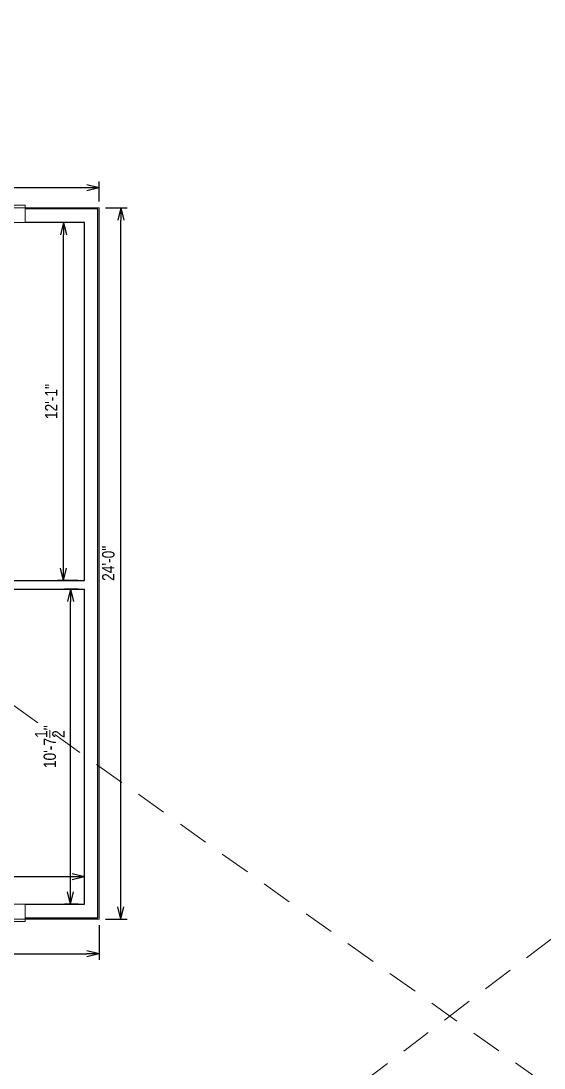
# Model space of a CAD drawing. Header units: inches. Extents: x -4443104 to -4439086, y 793046 to 798506.
# Drawn here: x -4440497 to -4440285.2, y 797658 to 798082 of the extents above; entities that cross this region are included whole.
import ezdxf

# ---------------------------------------------------------------- set-up
doc = ezdxf.new("R2010")
doc.units = ezdxf.units.IN
doc.header["$MEASUREMENT"] = 0
doc.linetypes.add('DGN Style 2', pattern=[20.825219, 12.495132, -8.330088])
doc.layers.get('Defpoints').update_dxf_attribs({"lineweight": 0})
for name, color, linetype, lineweight in [('(4)FND_DIM', 4, 'Continuous', 0), ('Level 3', 7, 'Continuous', 0), ('Level 35', 7, 'Continuous', 0)]:
    doc.layers.add(name, color=color, linetype=linetype, lineweight=lineweight)
doc.styles.add('Style-Arial', font='arial.ttf')
doc.styles.add('Style-STANDARD', font='STANDARD.shx')
doc.dimstyles.get("Standard").update_dxf_attribs({"dimtxt": 5, "dimasz": 4, "dimexe": 4, "dimexo": 4, "dimgap": 2.5, "dimtad": 1, "dimdec": 4, "dimzin": 11, "dimdsep": 46, "dimlunit": 4, "dimtxsty": 'Style-STANDARD', "dimblk": 'tick_1.0', "dimcen": 0.09, "dimazin": 3, "dimtfac": 1, "dimtdec": 4, "dimtofl": 0, "dimtmove": 1, "dimatfit": 1, "dimldrblk": 'tick_1.0', "dimfxl": 1, "dimfrac": 2, "dimtolj": 1, "dimtzin": 11, "dimarcsym": 0})

# ---------------------------------------------------------------- blocks, each defined once
blk = doc.blocks.new('TerminatorOpen_0.5-1')
at = {"color": 0, "linetype": 'ByBlock', "lineweight": -2}
for q in [(-1, 0.25), (-1, 0), (-1, -0.25)]:
    blk.add_line((0, 0), q, dxfattribs=at)
blk = doc.blocks.new('*D32')
at = {"layer": 'Defpoints', "color": 0, "linetype": 'Continuous', "lineweight": 13, "transparency": 16777216}
for p in [(-4440873.29, 797718.38), (-4440465.29, 797718.38), (-4440465.29, 797704.29)]:
    blk.add_point(p, dxfattribs=at)
at = {"layer": 'Level 3', "color": 0, "linetype": 'Continuous', "lineweight": -2, "transparency": 16777216}
for p, q in [((-4440873.29, 797715.88), (-4440873.29, 797701.79)), ((-4440465.29, 797715.88), (-4440465.29, 797701.79)), ((-4440868.29, 797704.29), (-4440470.29, 797704.29))]:
    blk.add_line(p, q, dxfattribs=at)
at = {"layer": 'Level 3', "color": 0, "linetype": 'Continuous', "lineweight": -2, "transparency": 16777216, "xscale": 5, "yscale": 5, "zscale": 5, "rotation": 180}
blk.add_blockref('TerminatorOpen_0.5-1', (-4440873.29, 797704.29), dxfattribs=at)
at = {"layer": 'Level 3', "color": 0, "linetype": 'Continuous', "lineweight": -2, "transparency": 16777216, "xscale": 5, "yscale": 5, "zscale": 5}
blk.add_blockref('TerminatorOpen_0.5-1', (-4440465.29, 797704.29), dxfattribs=at)
at = {"layer": 'Level 3', "color": 0, "linetype": 'Continuous', "lineweight": 13, "transparency": 16777216, "insert": (-4440669.29, 797709.35), "char_height": 5, "attachment_point": 5, "style": 'Style-Arial'}
blk.add_mtext('\\A1;\\H1x;\\W0.8;34\'-0"', dxfattribs=at)
blk = doc.blocks.new('tick_1.0')
at = {"layer": '(4)FND_DIM', "color": 4, "linetype": 'Continuous', "lineweight": 0}
blk.add_line((0.5, -0.5), (-0.5, 0.5), dxfattribs=at)
at = {"layer": 'Level 3', "color": 4, "linetype": 'Continuous', "lineweight": 0}
blk.add_line((0, 0), (-1, 0), dxfattribs=at)
blk = doc.blocks.new('*D34')
at = {"layer": 'Defpoints', "color": 0, "linetype": 'Continuous', "lineweight": 13, "transparency": 16777216}
for p in [(-4440465.29, 798006.38), (-4440456.52, 798006.38), (-4440465.29, 797718.38)]:
    blk.add_point(p, dxfattribs=at)
at = {"layer": 'Level 3', "color": 0, "linetype": 'Continuous', "lineweight": -2, "transparency": 16777216}
for p, q in [((-4440462.79, 798006.38), (-4440454.02, 798006.38)), ((-4440456.52, 797723.38), (-4440456.52, 798001.38)), ((-4440462.79, 797718.38), (-4440454.02, 797718.38))]:
    blk.add_line(p, q, dxfattribs=at)
at = {"layer": 'Level 3', "color": 0, "linetype": 'Continuous', "lineweight": -2, "transparency": 16777216, "xscale": 5, "yscale": 5, "zscale": 5}
for p, rotation in [((-4440456.52, 798006.38), 90), ((-4440456.52, 797718.38), 270)]:
    blk.add_blockref('TerminatorOpen_0.5-1', p, dxfattribs=dict(at, rotation=rotation))
at = {"layer": 'Level 3', "color": 0, "linetype": 'Continuous', "lineweight": 13, "transparency": 16777216, "insert": (-4440461.57, 797862.38), "char_height": 5, "attachment_point": 5, "rotation": 90, "style": 'Style-Arial'}
blk.add_mtext('\\A1;\\H1x;\\W0.8;24\'-0"', dxfattribs=at)
blk = doc.blocks.new('*D36')
at = {"layer": 'Defpoints', "color": 0, "linetype": 'Continuous', "lineweight": 13, "transparency": 16777216}
for p in [(-4440873.29, 798014.46), (-4440873.29, 798006.38), (-4440465.29, 798006.38)]:
    blk.add_point(p, dxfattribs=at)
at = {"layer": 'Level 3', "color": 0, "linetype": 'Continuous', "lineweight": -2, "transparency": 16777216}
for p, q in [((-4440873.29, 798008.88), (-4440873.29, 798016.96)), ((-4440465.29, 798008.88), (-4440465.29, 798016.96)), ((-4440470.29, 798014.46), (-4440868.29, 798014.46))]:
    blk.add_line(p, q, dxfattribs=at)
at = {"layer": 'Level 3', "color": 0, "linetype": 'Continuous', "lineweight": -2, "transparency": 16777216, "xscale": 5, "yscale": 5, "zscale": 5, "rotation": 180}
blk.add_blockref('TerminatorOpen_0.5-1', (-4440873.29, 798014.46), dxfattribs=at)
at = {"layer": 'Level 3', "color": 0, "linetype": 'Continuous', "lineweight": -2, "transparency": 16777216, "xscale": 5, "yscale": 5, "zscale": 5}
blk.add_blockref('TerminatorOpen_0.5-1', (-4440465.29, 798014.46), dxfattribs=at)
at = {"layer": 'Level 3', "color": 0, "linetype": 'Continuous', "lineweight": 13, "transparency": 16777216, "insert": (-4440669.29, 798019.51), "char_height": 5, "attachment_point": 5, "style": 'Style-Arial'}
blk.add_mtext('\\A1;\\H1x;\\W0.8;34\'-0"', dxfattribs=at)
blk = doc.blocks.new('*D40')
at = {"layer": 'Defpoints', "color": 0, "linetype": 'Continuous', "lineweight": 13, "transparency": 16777216}
for p in [(-4440476.9, 797851.88), (-4440471.29, 797851.88), (-4440471.29, 797724.38)]:
    blk.add_point(p, dxfattribs=at)
at = {"layer": 'Level 3', "color": 0, "linetype": 'Continuous', "lineweight": -2, "transparency": 16777216}
for p, q in [((-4440473.79, 797851.88), (-4440479.4, 797851.88)), ((-4440476.9, 797729.38), (-4440476.9, 797846.88)), ((-4440473.79, 797724.38), (-4440479.4, 797724.38))]:
    blk.add_line(p, q, dxfattribs=at)
at = {"layer": 'Level 3', "color": 0, "linetype": 'Continuous', "lineweight": -2, "transparency": 16777216, "xscale": 5, "yscale": 5, "zscale": 5}
for p, rotation in [((-4440476.9, 797851.88), 90), ((-4440476.9, 797724.38), 270)]:
    blk.add_blockref('TerminatorOpen_0.5-1', p, dxfattribs=dict(at, rotation=rotation))
at = {"layer": 'Level 3', "color": 0, "linetype": 'Continuous', "lineweight": 13, "transparency": 16777216, "insert": (-4440485.3, 797788.13), "char_height": 5, "attachment_point": 5, "rotation": 90, "style": 'Style-Arial'}
blk.add_mtext('\\A1;\\H1x;\\W0.8;10\'-7{\\H1.000000x;\\S1/2;}"', dxfattribs=at)
blk = doc.blocks.new('*D42')
at = {"layer": 'Defpoints', "color": 0, "linetype": 'Continuous', "lineweight": 13, "transparency": 16777216}
for p in [(-4440479.72, 798000.38), (-4440471.29, 798000.38), (-4440471.29, 797855.38)]:
    blk.add_point(p, dxfattribs=at)
at = {"layer": 'Level 3', "color": 0, "linetype": 'Continuous', "lineweight": -2, "transparency": 16777216}
for p, q in [((-4440473.79, 798000.38), (-4440482.22, 798000.38)), ((-4440479.72, 797860.38), (-4440479.72, 797995.38)), ((-4440473.79, 797855.38), (-4440482.22, 797855.38))]:
    blk.add_line(p, q, dxfattribs=at)
at = {"layer": 'Level 3', "color": 0, "linetype": 'Continuous', "lineweight": -2, "transparency": 16777216, "xscale": 5, "yscale": 5, "zscale": 5}
for p, rotation in [((-4440479.72, 798000.38), 90), ((-4440479.72, 797855.38), 270)]:
    blk.add_blockref('TerminatorOpen_0.5-1', p, dxfattribs=dict(at, rotation=rotation))
at = {"layer": 'Level 3', "color": 0, "linetype": 'Continuous', "lineweight": 13, "transparency": 16777216, "insert": (-4440484.73, 797927.88), "char_height": 5, "attachment_point": 5, "rotation": 90, "style": 'Style-Arial'}
blk.add_mtext('\\A1;\\H1x;\\W0.8;12\'-1"', dxfattribs=at)
blk = doc.blocks.new('*D44')
at = {"layer": 'Defpoints', "color": 0, "linetype": 'Continuous', "lineweight": 13, "transparency": 16777216}
for p in [(-4440594.29, 797735.44), (-4440594.29, 797724.38), (-4440471.29, 797724.38)]:
    blk.add_point(p, dxfattribs=at)
at = {"layer": 'Level 3', "color": 0, "linetype": 'Continuous', "lineweight": -2, "transparency": 16777216}
for p, q in [((-4440594.29, 797726.88), (-4440594.29, 797737.94)), ((-4440471.29, 797726.88), (-4440471.29, 797737.94)), ((-4440476.29, 797735.44), (-4440589.29, 797735.44))]:
    blk.add_line(p, q, dxfattribs=at)
at = {"layer": 'Level 3', "color": 0, "linetype": 'Continuous', "lineweight": -2, "transparency": 16777216, "xscale": 5, "yscale": 5, "zscale": 5, "rotation": 180}
blk.add_blockref('TerminatorOpen_0.5-1', (-4440594.29, 797735.44), dxfattribs=at)
at = {"layer": 'Level 3', "color": 0, "linetype": 'Continuous', "lineweight": -2, "transparency": 16777216, "xscale": 5, "yscale": 5, "zscale": 5}
blk.add_blockref('TerminatorOpen_0.5-1', (-4440471.29, 797735.44), dxfattribs=at)
at = {"layer": 'Level 3', "color": 0, "linetype": 'Continuous', "lineweight": 13, "transparency": 16777216, "insert": (-4440532.79, 797740.5), "char_height": 5, "attachment_point": 5, "style": 'Style-Arial'}
blk.add_mtext('\\A1;\\H1x;\\W0.8;10\'-3"', dxfattribs=at)

msp = doc.modelspace()

# ---------------------------------------------------------------- linework, layer by layer
at = {"layer": 'Level 3', "color": 120, "linetype": 'DGN Style 2', "lineweight": 13}
for p, q in [((-4441484.0068, 798505.9651), (-4439086.4167, 796797.85)), ((-4439288.1557, 798467.1443), (-4441266.7495, 796960.8973))]:
    msp.add_line(p, q, dxfattribs=at)
at = {"layer": 'Level 3', "color": 5, "linetype": 'Continuous', "lineweight": 13}
for p, q in [((-4440495.2925, 798006.3824), (-4440567.2925, 798006.3824)), ((-4440495.2925, 797718.3824), (-4440567.2925, 797718.3824))]:
    msp.add_line(p, q, dxfattribs=at)
at = {"layer": 'Level 3', "color": 5, "linetype": 'Continuous', "lineweight": 13, "flags": 128}
for points in [[(-4440567.2925, 798000.3824), (-4440495.2925, 798000.3824), (-4440495.2925, 798007.3824), (-4440567.2925, 798007.3824), (-4440567.2925, 798000.3824)], [(-4440567.2925, 797724.3824), (-4440495.2925, 797724.3824), (-4440495.2925, 797717.3824), (-4440567.2925, 797717.3824), (-4440567.2925, 797724.3824)]]:
    msp.add_lwpolyline(points, close=True, dxfattribs=at)
at = {"layer": 'Level 35', "color": 3, "linetype": 'Continuous', "lineweight": 13}
for p, q in [((-4440465.2925, 798006.3824), (-4440495.2925, 798006.3824)), ((-4440465.2925, 797718.3824), (-4440465.2925, 798006.3824)), ((-4440495.2925, 797718.3824), (-4440465.2925, 797718.3824))]:
    msp.add_line(p, q, dxfattribs=at)
at = {"layer": 'Level 35', "color": 2, "linetype": 'Continuous', "lineweight": 30}
for p, q in [((-4440465.7925, 798005.8824), (-4440495.2925, 798005.8824)), ((-4440465.7925, 797718.8824), (-4440465.7925, 798005.8824)), ((-4440471.2925, 798000.3824), (-4440495.2925, 798000.3824)), ((-4440471.2925, 797855.3824), (-4440471.2925, 798000.3824)), ((-4440622.7925, 797855.3824), (-4440471.2925, 797855.3824)), ((-4440622.7925, 797851.8824), (-4440471.2925, 797851.8824)), ((-4440471.2925, 797724.3824), (-4440471.2925, 797851.8824)), ((-4440495.2925, 797724.3824), (-4440471.2925, 797724.3824)), ((-4440495.2925, 797718.8824), (-4440465.7925, 797718.8824))]:
    msp.add_line(p, q, dxfattribs=at)

# ---------------------------------------------------------------- dimensions: what is measured, and where the dimension line sits
at = {"layer": 'Level 3', "color": 120, "linetype": 'Continuous', "lineweight": 13}
for base, p1, p2, angle, picture, middle in [((-4440873.2925, 798014.4594), (-4440465.2925, 798006.3824), (-4440873.2925, 798006.3824), 180, '*D36', (-4440669.2925, 798019.5139)), ((-4440456.5198, 798006.3824), (-4440465.2925, 797718.3824), (-4440465.2925, 798006.3824), 90, '*D34', (-4440461.5726, 797862.3824)), ((-4440479.7231, 798000.3824), (-4440471.2925, 797855.3824), (-4440471.2925, 798000.3824), 90, '*D42', (-4440484.7334, 797927.8824)), ((-4440476.9039, 797851.8824), (-4440471.2925, 797724.3824), (-4440471.2925, 797851.8824), 90, '*D40', (-4440485.3004, 797788.1324)), ((-4440594.2925, 797735.4447), (-4440471.2925, 797724.3824), (-4440594.2925, 797724.3824), 180, '*D44', (-4440532.7925, 797740.4993))]:
    dim = msp.add_linear_dim(base=base, p1=p1, p2=p2, angle=angle, text='\\H1x;\\W0.8;<>', dimstyle='Standard', override={"dimasz": 5, "dimexe": 2.5, "dimexo": 2.5, "dimdec": 3, "dimtxsty": 'Style-Arial', "dimblk": 'TerminatorOpen_0.5-1', "dimtdec": 3, "dimtmove": 0, "dimfrac": 0}, dxfattribs=at)
    dim.commit()
    dim.dimension.update_dxf_attribs({"geometry": picture, "text_midpoint": middle})
dim = msp.add_linear_dim(base=(-4440465.2925, 797704.2918), p1=(-4440873.2925, 797718.3824), p2=(-4440465.2925, 797718.3824), text='\\H1x;\\W0.8;<>', dimstyle='Standard', override={"dimasz": 5, "dimexe": 2.5, "dimexo": 2.5, "dimdec": 3, "dimtxsty": 'Style-Arial', "dimblk": 'TerminatorOpen_0.5-1', "dimtdec": 3, "dimtmove": 0, "dimfrac": 0}, dxfattribs=at)
dim.commit()
dim.dimension.update_dxf_attribs({"geometry": '*D32', "text_midpoint": (-4440669.2925, 797709.3464)})

doc.saveas('drawing.dxf')
